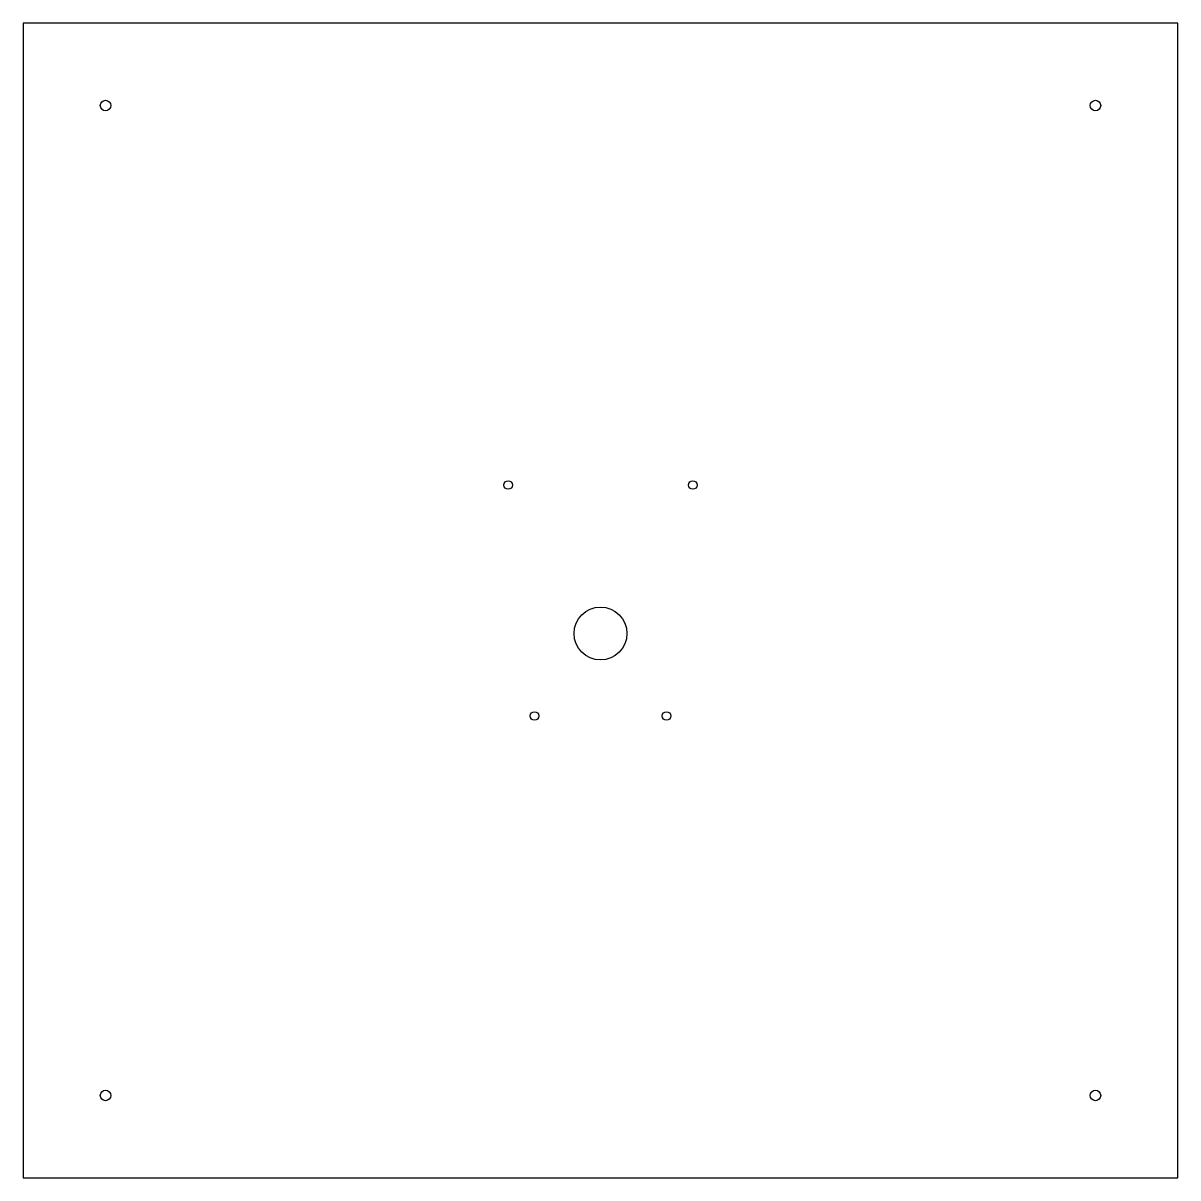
# Model space of a CAD drawing. Header units: millimetres. Extents: x -175 to 175, y -175 to 175.
import ezdxf

# ---------------------------------------------------------------- set-up
doc = ezdxf.new("R2010")
doc.units = ezdxf.units.MM

msp = doc.modelspace()

# ---------------------------------------------------------------- linework, layer by layer
at = {"color": 7, "linetype": 'Continuous', "lineweight": 25}
for p, q in [((175, 175), (-175, 175)), ((-175, 175), (-175, -175)), ((175, -175), (175, 175)), ((-175, -175), (175, -175))]:
    msp.add_line(p, q, dxfattribs=at)
for centre, radius in [((-150, 150), 1.6), ((150, 150), 1.6), ((-28, 35), 1.3), ((28, 35), 1.3), ((0, -10), 8), ((-20, -35), 1.3), ((20, -35), 1.3), ((-150, -150), 1.6), ((150, -150), 1.6)]:
    msp.add_circle(centre, radius, dxfattribs=at)

doc.saveas('drawing.dxf')
